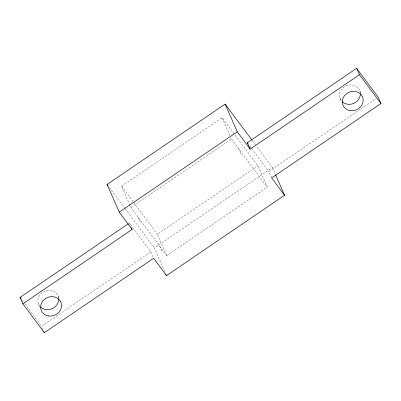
<?xml version="1.0" encoding="UTF-8"?>
<svg xmlns="http://www.w3.org/2000/svg" width="401" height="401" viewBox="0 0 401 401"><rect width="100%" height="100%" fill="white"/><g stroke="black" fill="none" stroke-linecap="round" stroke-linejoin="round"><path stroke-width="0.3" stroke-dasharray="2 1.5" d="M129.939 205.247L121.568 186.174L222.114 117.734L257.913 165.808L267.272 187.117L166.726 255.562L130.921 207.487L130.185 205.803M130.921 207.487L231.467 139.042L230.73 137.363M166.726 255.562L157.367 234.249L257.913 165.808M164.776 271.642L154.355 247.893L272.389 167.548L256.384 146.059M42.932 329.492L41.529 326.294L150.821 251.898L129.338 223.056L130.977 226.786M271.662 177.944L268.855 171.553L376.083 98.561M252.294 140.566L256.013 145.563M249.963 146.19L251.447 148.18M251.818 148.676L268.855 171.553M231.467 139.042L267.272 187.117M121.568 186.174L133.127 201.698M133.503 202.199L157.367 234.249M109.328 187.432L124.957 208.42M125.328 208.921L154.355 247.893M21.9 299.938L24.496 303.417M24.867 303.913L41.529 326.294M359.842 90.882L360.78 93.012M339.988 98.395L341.391 101.593M272.389 167.548L275.367 174.335M238.63 148.661L241.437 155.052M222.114 117.734L230.485 136.801M159.563 245.948L162.37 252.339M138.084 217.101L140.891 223.497M150.821 251.898L153.393 257.758M58.205 296.214L59.142 298.344M38.351 303.727L39.985 307.457M40.18 306.69A10.616 9.544 -23.7 0 1 44.175 291.352A10.616 9.544 -23.7 0 1 58.651 298.038M341.176 100.591A10.616 9.544 -23.7 0 1 346.644 85.669A10.616 9.544 -23.7 0 1 360.354 93.328"/><path stroke-width="0.6" d="M275.612 174.896L284.55 195.252L166.515 275.602L153.628 258.294L44.336 332.69L22.857 303.843L132.145 229.447L119.257 212.139L107.097 184.435L225.131 104.09L251.923 140.064M119.257 212.139L237.292 131.794L225.131 104.09M22.857 303.843L20.05 297.452L128.31 223.758M356.664 68.31L359.471 74.706L250.179 149.102L247.372 142.706L356.664 68.31L378.143 97.157L380.95 103.548L271.662 177.944L284.55 195.252M359.471 74.706L380.95 103.548M247.372 142.706L248.114 143.703M237.292 131.794L250.179 149.102M107.097 184.435L108.215 185.934M20.05 297.452L21.163 298.94M166.019 274.469L166.515 275.602M131.443 227.848L132.145 229.447M43.869 331.622L44.336 332.69M58.711 298.66A10.616 9.544 -23.7 0 1 52.315 308.615A10.616 9.544 -23.7 0 1 40.536 307.051M360.369 93.834A10.616 9.544 -23.7 0 1 353.702 103.398A10.616 9.544 -23.7 0 1 342.178 101.719M48.952 316.008A10.616 9.544 -23.7 0 0 61.012 302.605A10.616 9.544 -23.7 0 0 43.288 300.474A10.616 9.544 -23.7 0 0 48.952 316.008M350.589 110.676A10.616 9.544 -23.7 0 0 362.649 97.273A10.616 9.544 -23.7 0 0 344.925 95.142A10.616 9.544 -23.7 0 0 350.589 110.676"/></g></svg>
